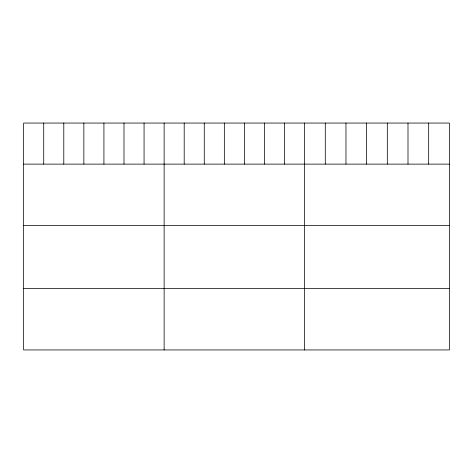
<?xml version="1.0" encoding="UTF-8"?>
<svg xmlns="http://www.w3.org/2000/svg" width="473" height="473" viewBox="0 0 473 473"><rect width="100%" height="100%" fill="white"/><g stroke="black" fill="none" stroke-linecap="round" stroke-linejoin="round"><path stroke-width="0.71" d="M449.35 164.125L449.35 349.943L23.65 349.943L23.65 123.057L449.35 123.057L449.35 164.125L23.65 164.125M23.65 225.444L449.35 225.444M23.65 288.625L449.35 288.625M428.674 123.057L428.674 164.125M407.998 123.057L407.998 164.125M387.322 123.057L387.322 164.125M366.64 123.057L366.64 164.125M345.964 123.057L345.964 164.125M325.288 123.057L325.288 164.125M304.612 123.057L304.612 349.943M284.545 123.057L284.545 164.125M264.472 123.057L264.472 164.125M244.405 123.057L244.405 164.125M224.338 123.057L224.338 164.125M204.271 123.057L204.271 164.125M184.198 123.057L184.198 164.125M164.131 123.057L164.131 349.943M144.064 123.057L144.064 164.125M123.991 123.057L123.991 164.125M103.924 123.057L103.924 164.125M83.857 123.057L83.857 164.125M63.79 123.057L63.79 164.125M43.717 123.057L43.717 164.125"/></g></svg>
